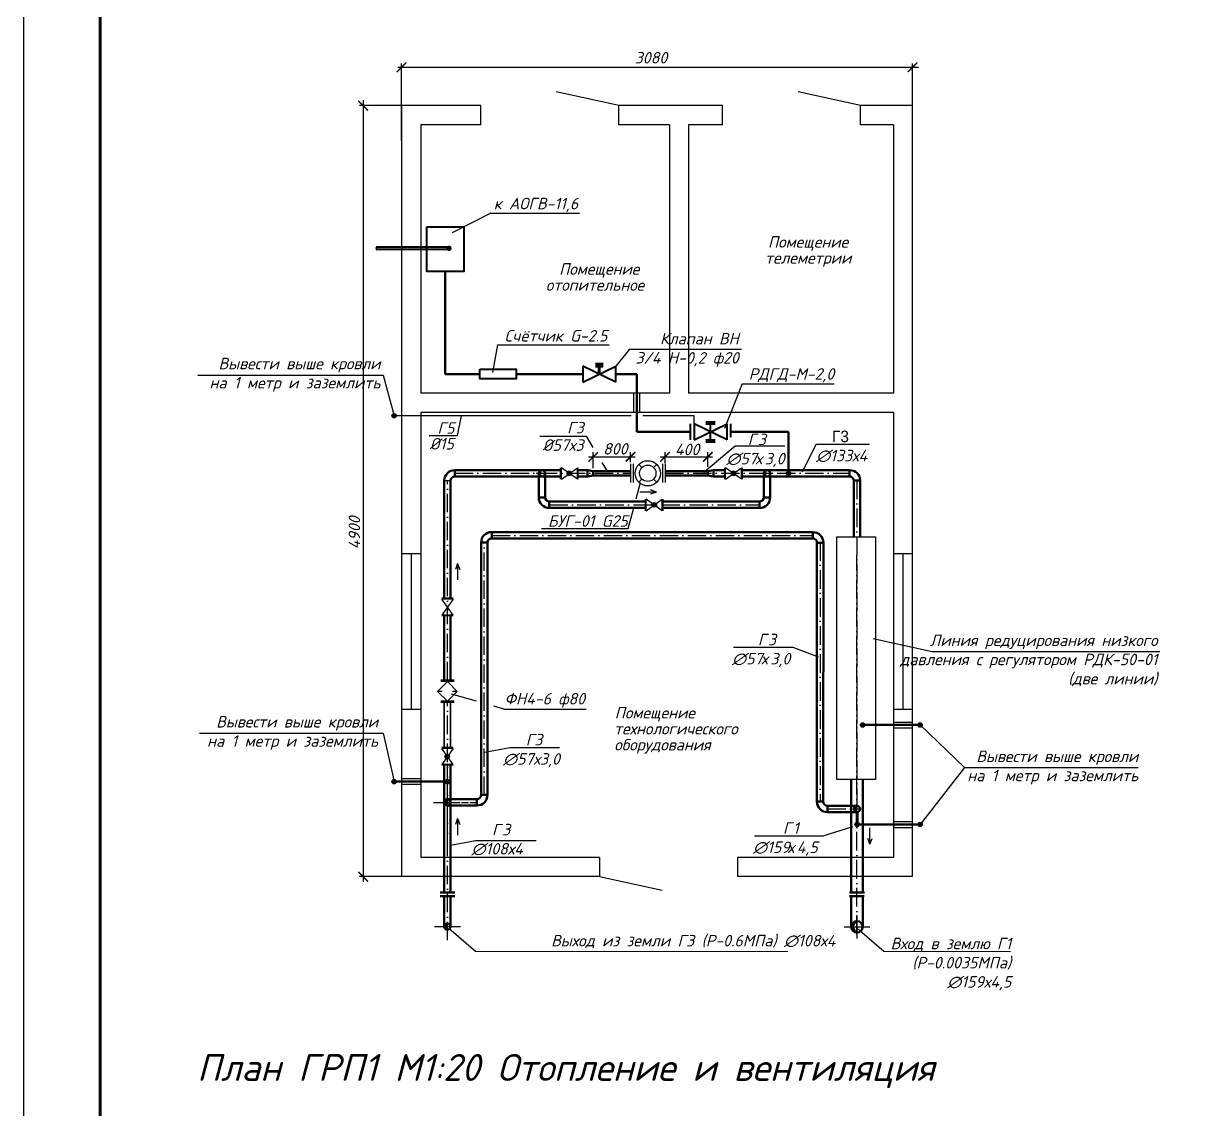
# Model space of a CAD drawing. Header units: millimetres. Extents: x -710977 to 10671, y -929782 to 89628.
# Drawn here: x 838.7 to 1144.7, y 3212.2 to 3495.4 of the extents above; entities that cross this region are included whole.
import ezdxf

# ---------------------------------------------------------------- set-up
doc = ezdxf.new("R2010")
doc.units = ezdxf.units.MM
doc.header["$LTSCALE"] = 0.4
doc.linetypes.add('ACAD_ISO10W100', pattern=[18, 12, -3, 0, -3])
for name, color, linetype, lineweight in [('газ', 7, 'Continuous', 40), ('газ профиль', 7, 'Continuous', 60), ('здания', 7, 'Continuous', 25), ('основной', 7, 'Continuous', 60), ('Размеры', 7, 'Continuous', 20), ('Тимофей', 7, 'Continuous', 15)]:
    doc.layers.add(name, color=color, linetype=linetype, lineweight=lineweight)
doc.styles.add('текстовый', font='isocpeui.ttf', dxfattribs={"height": 5})

# ---------------------------------------------------------------- blocks, each defined once
blk = doc.blocks.new('_ArchTick')
at = {"color": 0, "linetype": 'ByBlock', "const_width": 0.15}
blk.add_lwpolyline([(-0.5, -0.5), (0.5, 0.5)], dxfattribs=at)

msp = doc.modelspace()

# ---------------------------------------------------------------- hatches: boundary and pattern name
at = {"ltscale": 0.01}
h = msp.add_hatch(color=256, dxfattribs=at)
h.dxf.hatch_style = 1
h.paths.add_polyline_path([(935.659, 3393.549, -0.2212252), (935.866, 3393.104, -0.1989124), (935.696, 3392.692), (935.237, 3393.151)])
h.paths.add_polyline_path([(935.187, 3393.678, -0.2199268), (935.659, 3393.549), (935.237, 3393.151), (935.187, 3393.2)])
h.paths.add_polyline_path([(935.187, 3393.678), (935.187, 3393.2), (934.872, 3393.516, -0.1560992)])
h.paths.add_polyline_path([(934.872, 3393.516), (935.187, 3393.2), (935.187, 3393.104), (934.818, 3392.754, -0.1622513), (934.701, 3393.104, -0.1989124)])
h.paths.add_polyline_path([(935.187, 3393.104), (935.187, 3392.529, -0.1926823), (934.818, 3392.754)])
h.paths.add_polyline_path([(935.187, 3393.104), (935.237, 3393.151), (935.696, 3392.692, -0.2424387), (935.187, 3392.529)])
h = msp.add_hatch(color=256, dxfattribs=at)
h.dxf.hatch_style = 1
h.paths.add_polyline_path([(973, 3378.098), (973.368, 3378.098, 0.2820487), (973.811, 3377.375), (973.811, 3377.287, -0.4142136)])
h.paths.add_polyline_path([(973, 3378.098, -0.4142136), (973.811, 3378.909), (973.811, 3378.82, 0.2820487), (973.368, 3378.098)])
h.paths.add_polyline_path([(973.811, 3378.82), (973.811, 3378.909, -0.0573021), (973.995, 3378.888, 0.0606262)])
h.paths.add_polyline_path([(973.811, 3377.287), (973.811, 3377.375, 0.0606262), (973.995, 3377.308, -0.0573021)])
h = msp.add_hatch(color=256, dxfattribs=at)
h.dxf.hatch_style = 1
h.paths.add_polyline_path([(980.597, 3377.652, -0.2212252), (980.39, 3378.098, -0.1989124), (980.561, 3378.509), (981.019, 3378.051)])
h.paths.add_polyline_path([(981.069, 3377.523, -0.2199268), (980.597, 3377.652), (981.019, 3378.051), (981.069, 3378.001)])
h.paths.add_polyline_path([(981.069, 3377.523), (981.069, 3378.001), (981.384, 3377.686, -0.1560992)])
h.paths.add_polyline_path([(981.384, 3377.686), (981.069, 3378.001), (981.069, 3378.098), (981.439, 3378.447, -0.1622513), (981.555, 3378.098, -0.1989124)])
h.paths.add_polyline_path([(981.069, 3378.098), (981.069, 3378.672, -0.1926823), (981.439, 3378.447)])
h.paths.add_polyline_path([(981.069, 3378.098), (981.019, 3378.051), (980.561, 3378.509, -0.2424387), (981.069, 3378.672)])
h = msp.add_hatch(color=256, dxfattribs=at)
h.dxf.hatch_style = 1
h.paths.add_polyline_path([(1023.38, 3377.652, -0.2212252), (1023.173, 3378.098, -0.1989124), (1023.343, 3378.509), (1023.802, 3378.051)])
h.paths.add_polyline_path([(1023.851, 3377.523, -0.2199268), (1023.38, 3377.652), (1023.802, 3378.051), (1023.851, 3378.001)])
h.paths.add_polyline_path([(1023.851, 3377.523), (1023.851, 3378.001), (1024.167, 3377.686, -0.1560992)])
h.paths.add_polyline_path([(1024.167, 3377.686), (1023.851, 3378.001), (1023.851, 3378.098), (1024.221, 3378.447, -0.1622513), (1024.338, 3378.098, -0.1989124)])
h.paths.add_polyline_path([(1023.851, 3378.098), (1023.851, 3378.672, -0.1926823), (1024.221, 3378.447)])
h.paths.add_polyline_path([(1023.851, 3378.098), (1023.802, 3378.051), (1023.343, 3378.509, -0.2424387), (1023.851, 3378.672)])
h = msp.add_hatch(color=256, dxfattribs=at)
h.dxf.hatch_style = 1
h.paths.add_polyline_path([(1031.667, 3378.098), (1032.035, 3378.098, 0.2820487), (1032.478, 3377.375), (1032.478, 3377.287, -0.4142136)])
h.paths.add_polyline_path([(1031.667, 3378.098, -0.4142136), (1032.478, 3378.909), (1032.478, 3378.82, 0.2820487), (1032.035, 3378.098)])
h.paths.add_polyline_path([(1032.478, 3378.82), (1032.478, 3378.909, -0.0573021), (1032.662, 3378.888, 0.0606262)])
h.paths.add_polyline_path([(1032.478, 3377.287), (1032.478, 3377.375, 0.0606262), (1032.662, 3377.308, -0.0573021)])
h = msp.add_hatch(color=256, dxfattribs=at)
h.dxf.hatch_style = 1
h.paths.add_polyline_path([(1038.506, 3377.698, -0.2212252), (1038.061, 3377.491, -0.1989124), (1037.649, 3377.662), (1038.107, 3378.12)])
h.paths.add_polyline_path([(1038.635, 3378.17, -0.2199268), (1038.506, 3377.698), (1038.107, 3378.12), (1038.157, 3378.17)])
h.paths.add_polyline_path([(1038.635, 3378.17), (1038.157, 3378.17), (1038.472, 3378.485, -0.1560992)])
h.paths.add_polyline_path([(1038.472, 3378.485), (1038.157, 3378.17), (1038.061, 3378.17), (1037.711, 3378.54, -0.1622513), (1038.061, 3378.656, -0.1989124)])
h.paths.add_polyline_path([(1038.061, 3378.17), (1037.486, 3378.17, -0.1926823), (1037.711, 3378.54)])
h.paths.add_polyline_path([(1038.061, 3378.17), (1038.107, 3378.12), (1037.649, 3377.662, -0.2424387), (1037.486, 3378.17)])
h = msp.add_hatch(color=256, dxfattribs=at)
h.dxf.hatch_style = 1
h.paths.add_polyline_path([(1002.692, 3369.441, -0.2212252), (1002.484, 3369.887, -0.1989124), (1002.655, 3370.298), (1003.114, 3369.84)])
h.paths.add_polyline_path([(1003.163, 3369.312, -0.2199268), (1002.692, 3369.441), (1003.114, 3369.84), (1003.163, 3369.79)])
h.paths.add_polyline_path([(1003.163, 3369.312), (1003.163, 3369.79), (1003.479, 3369.475, -0.1560992)])
h.paths.add_polyline_path([(1003.479, 3369.475), (1003.163, 3369.79), (1003.163, 3369.887), (1003.533, 3370.236, -0.1622513), (1003.649, 3369.887, -0.1989124)])
h.paths.add_polyline_path([(1003.163, 3369.887), (1003.163, 3370.461, -0.1926823), (1003.533, 3370.236)])
h.paths.add_polyline_path([(1003.163, 3369.887), (1003.114, 3369.84), (1002.655, 3370.298, -0.2424387), (1003.163, 3370.461)])
h = msp.add_hatch(color=256, dxfattribs=at)
h.dxf.hatch_style = 1
h.paths.add_polyline_path([(1056.988, 3312.109, 0.2212252), (1057.433, 3311.901, 0.1989124), (1057.845, 3312.072), (1057.387, 3312.53)])
h.paths.add_polyline_path([(1056.859, 3312.58, 0.2199268), (1056.988, 3312.109), (1057.387, 3312.53), (1057.337, 3312.58)])
h.paths.add_polyline_path([(1056.859, 3312.58), (1057.337, 3312.58), (1057.022, 3312.896, 0.1560992)])
h.paths.add_polyline_path([(1057.022, 3312.896), (1057.337, 3312.58), (1057.433, 3312.58), (1057.783, 3312.95, 0.1622513), (1057.433, 3313.066, 0.1989124)])
h.paths.add_polyline_path([(1057.433, 3312.58), (1058.008, 3312.58, 0.1926823), (1057.783, 3312.95)])
h.paths.add_polyline_path([(1057.433, 3312.58), (1057.387, 3312.53), (1057.845, 3312.072, 0.2424387), (1058.008, 3312.58)])
h = msp.add_hatch(color=256, dxfattribs=at)
h.dxf.hatch_style = 1
h.paths.add_polyline_path([(1072.002, 3312.929, 0.2212252), (1071.795, 3312.484, 0.1989124), (1071.965, 3312.072), (1072.424, 3312.53)])
h.paths.add_polyline_path([(1072.473, 3313.058, 0.2199268), (1072.002, 3312.929), (1072.424, 3312.53), (1072.473, 3312.58)])
h.paths.add_polyline_path([(1072.473, 3313.058), (1072.473, 3312.58), (1072.789, 3312.896, 0.1560992)])
h.paths.add_polyline_path([(1072.789, 3312.896), (1072.473, 3312.58), (1072.473, 3312.484), (1072.843, 3312.134, 0.1622513), (1072.96, 3312.484, 0.1989124)])
h.paths.add_polyline_path([(1072.473, 3312.484), (1072.473, 3311.909, 0.1926823), (1072.843, 3312.134)])
h.paths.add_polyline_path([(1072.473, 3312.484), (1072.424, 3312.53), (1071.965, 3312.072, 0.2424387), (1072.473, 3311.909)])
h = msp.add_hatch(color=256, dxfattribs=at)
h.dxf.hatch_style = 1
h.paths.add_polyline_path([(949.591, 3303.907, -0.2212252), (949.146, 3303.7, -0.1989124), (948.734, 3303.87), (949.192, 3304.329)])
h.paths.add_polyline_path([(949.72, 3304.379, -0.2199268), (949.591, 3303.907), (949.192, 3304.329), (949.242, 3304.379)])
h.paths.add_polyline_path([(949.72, 3304.379), (949.242, 3304.379), (949.558, 3304.694, -0.1560992)])
h.paths.add_polyline_path([(949.558, 3304.694), (949.242, 3304.379), (949.146, 3304.379), (948.796, 3304.748, -0.1622513), (949.146, 3304.865, -0.1989124)])
h.paths.add_polyline_path([(949.146, 3304.379), (948.571, 3304.379, -0.1926823), (948.796, 3304.748)])
h.paths.add_polyline_path([(949.146, 3304.379), (949.192, 3304.329), (948.734, 3303.87, -0.2424387), (948.571, 3304.379)])
h = msp.add_hatch(color=256, dxfattribs=at)
h.dxf.hatch_style = 1
h.paths.add_polyline_path([(935.659, 3298.151, -0.2212252), (935.866, 3297.706, -0.1989124), (935.696, 3297.294), (935.237, 3297.752)])
h.paths.add_polyline_path([(935.187, 3298.28, -0.2199268), (935.659, 3298.151), (935.237, 3297.752), (935.187, 3297.802)])
h.paths.add_polyline_path([(935.187, 3298.28), (935.187, 3297.802), (934.872, 3298.117, -0.1560992)])
h.paths.add_polyline_path([(934.872, 3298.117), (935.187, 3297.802), (935.187, 3297.706), (934.818, 3297.356, -0.1622513), (934.701, 3297.706, -0.1989124)])
h.paths.add_polyline_path([(935.187, 3297.706), (935.187, 3297.131, -0.1926823), (934.818, 3297.356)])
h.paths.add_polyline_path([(935.187, 3297.706), (935.237, 3297.752), (935.696, 3297.294, -0.2424387), (935.187, 3297.131)])
h = msp.add_hatch(color=256, dxfattribs=at)
h.dxf.hatch_style = 1
h.paths.add_polyline_path([(949.623, 3297.33, -0.2212252), (949.177, 3297.123, -0.1989124), (948.765, 3297.294), (949.224, 3297.752)])
h.paths.add_polyline_path([(949.752, 3297.802, -0.2199268), (949.623, 3297.33), (949.224, 3297.752), (949.273, 3297.802)])
h.paths.add_polyline_path([(949.752, 3297.802), (949.273, 3297.802), (949.589, 3298.117, -0.1560992)])
h.paths.add_polyline_path([(949.589, 3298.117), (949.273, 3297.802), (949.177, 3297.802), (948.828, 3298.171, -0.1622513), (949.177, 3298.288, -0.1989124)])
h.paths.add_polyline_path([(949.177, 3297.802), (948.603, 3297.802, -0.1926823), (948.828, 3298.171)])
h.paths.add_polyline_path([(949.177, 3297.802), (949.224, 3297.752), (948.765, 3297.294, -0.2424387), (948.603, 3297.802)])
h = msp.add_hatch(color=256, dxfattribs=at)
h.dxf.hatch_style = 1
h.paths.add_polyline_path([(948.382, 3292.298), (948.751, 3292.298, 0.2820487), (949.194, 3291.575), (949.194, 3291.487, -0.4142136)])
h.paths.add_polyline_path([(948.382, 3292.298, -0.4142136), (949.194, 3293.109), (949.194, 3293.02, 0.2820487), (948.751, 3292.298)])
h.paths.add_polyline_path([(949.194, 3293.02), (949.194, 3293.109, -0.0573021), (949.378, 3293.087, 0.0606262)])
h.paths.add_polyline_path([(949.194, 3291.487), (949.194, 3291.575, 0.0606262), (949.378, 3291.508, -0.0573021)])
h = msp.add_hatch(color=256, dxfattribs=at)
h.dxf.hatch_style = 1
h.paths.add_polyline_path([(1055.13, 3290.591), (1055.498, 3290.591, 0.2820487), (1055.941, 3289.868), (1055.941, 3289.78, -0.4142136)])
h.paths.add_polyline_path([(1055.13, 3290.591, -0.4142136), (1055.941, 3291.402), (1055.941, 3291.313, 0.2820487), (1055.498, 3290.591)])
h.paths.add_polyline_path([(1055.941, 3291.313), (1055.941, 3291.402, -0.0573021), (1056.125, 3291.381, 0.0606262)])
h.paths.add_polyline_path([(1055.941, 3289.78), (1055.941, 3289.868, 0.0606262), (1056.125, 3289.801, -0.0573021)])
h = msp.add_hatch(color=256, dxfattribs=at)
h.dxf.hatch_style = 1
h.paths.add_polyline_path([(1055.545, 3286.183, 0.2212252), (1055.99, 3285.976, 0.1989124), (1056.402, 3286.147), (1055.944, 3286.605)])
h.paths.add_polyline_path([(1055.416, 3286.655, 0.2199268), (1055.545, 3286.183), (1055.944, 3286.605), (1055.894, 3286.655)])
h.paths.add_polyline_path([(1055.416, 3286.655), (1055.894, 3286.655), (1055.579, 3286.97, 0.1560992)])
h.paths.add_polyline_path([(1055.579, 3286.97), (1055.894, 3286.655), (1055.99, 3286.655), (1056.34, 3287.025, 0.1622513), (1055.99, 3287.141, 0.1989124)])
h.paths.add_polyline_path([(1055.99, 3286.655), (1056.565, 3286.655, 0.1926823), (1056.34, 3287.025)])
h.paths.add_polyline_path([(1055.99, 3286.655), (1055.944, 3286.605), (1056.402, 3286.147, 0.2424387), (1056.565, 3286.655)])
h = msp.add_hatch(color=256, dxfattribs=at)
h.dxf.hatch_style = 1
h.paths.add_polyline_path([(1072.002, 3287.004, 0.2212252), (1071.795, 3286.559, 0.1989124), (1071.965, 3286.147), (1072.424, 3286.605)])
h.paths.add_polyline_path([(1072.473, 3287.133, 0.2199268), (1072.002, 3287.004), (1072.424, 3286.605), (1072.473, 3286.655)])
h.paths.add_polyline_path([(1072.473, 3287.133), (1072.473, 3286.655), (1072.789, 3286.97, 0.1560992)])
h.paths.add_polyline_path([(1072.789, 3286.97), (1072.473, 3286.655), (1072.473, 3286.559), (1072.843, 3286.209, 0.1622513), (1072.96, 3286.559, 0.1989124)])
h.paths.add_polyline_path([(1072.473, 3286.559), (1072.473, 3285.984, 0.1926823), (1072.843, 3286.209)])
h.paths.add_polyline_path([(1072.473, 3286.559), (1072.424, 3286.605), (1071.965, 3286.147, 0.2424387), (1072.473, 3285.984)])
h = msp.add_hatch(color=256, dxfattribs=at)
h.dxf.hatch_style = 1
h.paths.add_polyline_path([(948.383, 3259.876), (948.751, 3259.876, 0.2820487), (949.194, 3259.154), (949.194, 3259.065, -0.4142136)])
h.paths.add_polyline_path([(948.383, 3259.876, -0.4142136), (949.194, 3260.687), (949.194, 3260.599, 0.2820487), (948.751, 3259.876)])
h.paths.add_polyline_path([(949.194, 3260.599), (949.194, 3260.687, -0.0573021), (949.378, 3260.666, 0.0606262)])
h.paths.add_polyline_path([(949.194, 3259.065), (949.194, 3259.154, 0.0606262), (949.378, 3259.087, -0.0573021)])
h = msp.add_hatch(color=256, dxfattribs=at)
h.dxf.hatch_style = 1
h.paths.add_polyline_path([(1055.933, 3261.248), (1055.933, 3261.376, 0.4142136), (1054.433, 3259.876), (1055.041, 3259.876, -0.2967496)])
h.paths.add_polyline_path([(1055.041, 3259.876), (1054.433, 3259.876, 0.4142136), (1055.933, 3258.376), (1055.933, 3258.505, -0.2967496)])
h.paths.add_polyline_path([(1055.933, 3258.505), (1055.933, 3258.376, 0.0510134), (1056.237, 3258.407, -0.0533081)])
h.paths.add_polyline_path([(1056.237, 3261.345, 0.0510134), (1055.933, 3261.376), (1055.933, 3261.248, -0.0533081)])

# ---------------------------------------------------------------- linework, layer by layer
at = {"lineweight": 25}
for p, q in [((936.23, 3483.949), (1071.972, 3483.949)), ((937.23, 3464.872), (937.23, 3484.949)), ((1070.43, 3464.872), (1070.43, 3484.949)), ((942.221, 3473.949), (926.23, 3473.949)), ((927.23, 3475.404), (927.23, 3271.591)), ((942.385, 3272.949), (926.23, 3272.949))]:
    msp.add_line(p, q, dxfattribs=at)
at = {"ltscale": 5}
for p, q in [((993.895, 3473.949), (977.572, 3477.512)), ((1056.894, 3473.949), (1040.571, 3477.512)), ((937.23, 3473.949), (937.23, 3272.949)), ((957.895, 3473.949), (937.23, 3473.949)), ((957.895, 3468.949), (957.895, 3473.949)), ((1020.894, 3473.949), (993.895, 3473.949)), ((993.895, 3468.949), (993.895, 3473.949)), ((1020.894, 3468.949), (1020.894, 3473.949)), ((1070.43, 3473.949), (1056.894, 3473.949)), ((1056.894, 3468.949), (1056.894, 3473.949)), ((1070.43, 3272.949), (1070.43, 3473.949)), ((957.895, 3468.949), (942.23, 3468.949)), ((942.23, 3468.949), (942.23, 3398.949)), ((1007.03, 3468.949), (993.895, 3468.949)), ((1007.03, 3468.949), (1007.03, 3398.949)), ((1020.894, 3468.949), (1012.03, 3468.949)), ((1012.03, 3468.949), (1012.03, 3398.949)), ((1065.43, 3468.949), (1056.894, 3468.949)), ((1065.43, 3468.949), (1065.43, 3398.949)), ((1007.03, 3398.949), (942.23, 3398.949)), ((1065.43, 3398.949), (1012.03, 3398.949)), ((942.23, 3393.949), (942.23, 3277.949)), ((1065.43, 3393.949), (942.23, 3393.949)), ((1065.43, 3393.949), (1065.43, 3277.949)), ((937.23, 3357.195), (942.23, 3357.195)), ((939.73, 3357.195), (939.73, 3316.637)), ((1065.43, 3357.195), (1070.43, 3357.195)), ((1067.93, 3357.195), (1067.93, 3316.637)), ((937.23, 3316.637), (942.23, 3316.637)), ((1065.43, 3316.637), (1070.43, 3316.637)), ((988.819, 3277.949), (942.23, 3277.949)), ((988.819, 3277.949), (988.819, 3272.949)), ((1065.43, 3277.949), (1024.819, 3277.949)), ((1024.819, 3277.949), (1024.819, 3272.949)), ((988.819, 3272.949), (937.23, 3272.949)), ((988.819, 3272.949), (1005.142, 3269.386)), ((1070.43, 3272.949), (1024.819, 3272.949))]:
    msp.add_line(p, q, dxfattribs=at)
at = {"lineweight": 40}
for p, q in [((930.616, 3436.756), (930.616, 3436.756)), ((949.616, 3437.056), (930.916, 3437.056)), ((949.616, 3436.456), (930.916, 3436.456))]:
    msp.add_line(p, q, dxfattribs=at)
at = {"lineweight": 50, "ltscale": 5}
for p, q in [((948.616, 3403.955), (948.616, 3430.748)), ((957.637, 3403.955), (948.616, 3403.955)), ((984.459, 3403.955), (967.083, 3403.955)), ((998.545, 3403.955), (993.067, 3403.955)), ((998.545, 3388.877), (998.545, 3403.955)), ((998.545, 3388.877), (1012.467, 3388.877)), ((1023.075, 3388.877), (1038.069, 3388.877)), ((1038.069, 3378.318), (1038.069, 3388.877)), ((951.119, 3378.925), (978.691, 3378.925)), ((951.119, 3377.277), (951.119, 3378.925)), ((983.295, 3378.925), (985.722, 3378.925)), ((985.722, 3378.925), (985.722, 3377.27)), ((985.722, 3378.925), (987.186, 3378.63)), ((987.186, 3378.63), (987.186, 3377.565)), ((996.913, 3378.63), (987.186, 3378.63)), ((1017.063, 3378.63), (1005.909, 3378.63)), ((1018.527, 3378.925), (1017.063, 3378.63)), ((1017.063, 3378.63), (1017.063, 3377.565)), ((1021.474, 3378.925), (1018.527, 3378.925)), ((1018.527, 3378.925), (1018.527, 3377.27)), ((1054.022, 3378.925), (1026.077, 3378.925)), ((1054.022, 3378.925), (1054.022, 3377.277)), ((948.373, 3376.179), (948.37, 3345.54)), ((950.021, 3376.179), (950.021, 3345.54)), ((950.996, 3377.27), (978.691, 3377.27)), ((973, 3378.098), (973, 3371.825)), ((974.648, 3371.825), (974.622, 3378.098)), ((983.295, 3377.27), (985.722, 3377.27)), ((985.722, 3377.27), (987.186, 3377.565)), ((996.913, 3377.565), (987.186, 3377.565)), ((1017.063, 3377.565), (1005.909, 3377.565)), ((1018.527, 3377.27), (1017.063, 3377.565)), ((1021.474, 3377.27), (1018.527, 3377.27)), ((1054.212, 3377.27), (1026.077, 3377.27)), ((1031.667, 3378.098), (1031.667, 3371.825)), ((1033.315, 3371.825), (1033.289, 3378.098)), ((1055.121, 3376.179), (1055.116, 3361.506)), ((1055.121, 3376.179), (1056.769, 3376.179)), ((1056.769, 3376.179), (1056.769, 3361.506)), ((973, 3371.825), (974.648, 3371.825)), ((1000.785, 3370.736), (975.551, 3370.744)), ((975.747, 3370.727), (975.747, 3369.079)), ((1000.785, 3369.079), (975.747, 3369.079)), ((1030.569, 3370.727), (1005.389, 3370.735)), ((1030.569, 3369.079), (1005.389, 3369.079)), ((1030.569, 3370.727), (1030.569, 3369.079)), ((1033.315, 3371.825), (1031.667, 3371.825)), ((957.983, 3360.044), (959.631, 3360.044)), ((957.983, 3294.233), (957.983, 3360.044)), ((959.631, 3360.044), (957.983, 3360.044)), ((959.631, 3294.233), (959.631, 3360.044)), ((960.729, 3362.79), (1044.435, 3362.754)), ((960.73, 3361.106), (960.729, 3362.79)), ((1044.435, 3361.106), (960.73, 3361.106)), ((1044.435, 3362.754), (1044.435, 3361.106)), ((1045.504, 3292.496), (1045.504, 3360.008)), ((1045.533, 3360.008), (1047.181, 3360.008)), ((1047.181, 3360.008), (1047.152, 3292.496)), ((948.37, 3340.936), (948.368, 3324.179)), ((950.021, 3340.936), (950.021, 3324.179)), ((1057.433, 3312.484), (1072.377, 3312.484)), ((948.366, 3268.815), (948.366, 3302.001)), ((950.005, 3268.815), (950.005, 3302.001)), ((949.177, 3297.706), (935.284, 3297.706)), ((1054.436, 3298.288), (1054.438, 3268.815)), ((1057.433, 3298.288), (1057.433, 3268.815)), ((956.884, 3293.134), (949.134, 3293.137)), ((956.884, 3293.134), (956.884, 3291.487)), ((959.631, 3294.233), (957.983, 3294.233)), ((956.884, 3291.487), (949.194, 3291.487)), ((1045.504, 3292.496), (1047.152, 3292.496)), ((1048.25, 3291.397), (1056.001, 3291.4)), ((1048.25, 3291.397), (1048.25, 3289.749)), ((1048.25, 3289.749), (1055.941, 3289.749)), ((1055.99, 3286.559), (1072.377, 3286.559)), ((951.124, 3268.815), (947.286, 3268.815)), ((1057.864, 3268.815), (1054.026, 3268.815)), ((951.106, 3267.863), (947.268, 3267.863)), ((948.366, 3259.876), (948.366, 3267.863)), ((950.005, 3259.876), (950.005, 3267.863)), ((1057.846, 3267.863), (1054.008, 3267.863)), ((1054.438, 3267.863), (1054.439, 3260.003)), ((1057.433, 3267.863), (1057.433, 3259.876))]:
    msp.add_line(p, q, dxfattribs=at)
at = {"ltscale": 0.01}
for p, q in [((884.122, 3403.683), (932.405, 3403.683)), ((932.405, 3403.683), (935.284, 3393.104)), ((997.767, 3393.949), (997.767, 3398.949)), ((999.309, 3393.949), (999.309, 3398.949)), ((1024.215, 3385.162), (1016.019, 3378.311)), ((1037.159, 3385.162), (1024.215, 3385.162)), ((1045.214, 3385.615), (1041.69, 3378.406)), ((1059.18, 3385.615), (1045.214, 3385.615)), ((978.691, 3376.55), (978.691, 3379.55)), ((978.889, 3376.55), (978.889, 3379.55)), ((978.889, 3376.55), (983.057, 3379.55)), ((983.057, 3376.55), (978.889, 3379.55)), ((983.057, 3376.55), (983.057, 3379.55)), ((983.295, 3376.55), (983.295, 3379.55)), ((996.913, 3380.522), (996.913, 3375.673)), ((997.61, 3380.522), (997.61, 3375.673)), ((999.9, 3379.609), (999.083, 3380.426)), ((1002.922, 3379.609), (1003.739, 3380.426)), ((1005.212, 3380.522), (1005.212, 3375.673)), ((1005.909, 3380.522), (1005.909, 3375.673)), ((1021.474, 3376.55), (1021.474, 3379.55)), ((1021.671, 3376.55), (1021.671, 3379.55)), ((1021.671, 3376.55), (1025.839, 3379.55)), ((1025.839, 3376.55), (1021.671, 3379.55)), ((1025.839, 3376.55), (1025.839, 3379.55)), ((1026.077, 3376.55), (1026.077, 3379.55)), ((999.083, 3375.77), (999.9, 3376.587)), ((1003.739, 3375.77), (1002.922, 3376.587)), ((1003.66, 3373.216), (999.351, 3373.216)), ((1003.66, 3373.216), (1002.119, 3373.775)), ((1003.66, 3373.216), (1002.119, 3372.658)), ((1000.785, 3368.339), (1000.785, 3371.339)), ((1000.983, 3368.339), (1000.983, 3371.339)), ((1000.983, 3368.339), (1005.151, 3371.339)), ((1005.151, 3368.339), (1000.983, 3371.339)), ((1005.151, 3368.339), (1005.151, 3371.339)), ((1005.389, 3368.339), (1005.389, 3371.339)), ((951.822, 3354.601), (951.264, 3353.06)), ((951.822, 3354.601), (951.822, 3350.292)), ((951.822, 3354.601), (952.381, 3353.06)), ((950.694, 3345.54), (947.694, 3345.54)), ((950.694, 3345.302), (947.694, 3345.302)), ((950.694, 3341.134), (947.694, 3345.302)), ((950.694, 3345.302), (947.694, 3341.134)), ((950.694, 3341.134), (947.694, 3341.134)), ((950.694, 3340.936), (947.694, 3340.936)), ((1039.303, 3332.658), (1023.764, 3332.658)), ((1045.925, 3330.188), (1039.303, 3332.658)), ((1060.174, 3335.066), (1075.527, 3331.6)), ((1075.527, 3331.6), (1134.838, 3331.6)), ((949.177, 3323.801), (946.622, 3321.246)), ((950.907, 3324.179), (947.448, 3324.179)), ((950.907, 3323.801), (947.448, 3323.801)), ((951.733, 3321.246), (949.177, 3323.801)), ((946.622, 3321.246), (949.177, 3318.69)), ((947.837, 3321.246), (946.622, 3321.246)), ((949.177, 3318.69), (951.733, 3321.246)), ((951.733, 3321.246), (950.518, 3321.246)), ((950.917, 3318.7), (947.457, 3318.7)), ((950.917, 3318.323), (947.457, 3318.323)), ((1065.43, 3313.255), (1070.352, 3313.255)), ((1065.43, 3311.712), (1070.352, 3311.712)), ((1072.377, 3312.484), (1083.955, 3301.432)), ((884.534, 3310.318), (932.405, 3310.318)), ((932.405, 3310.318), (935.284, 3297.706)), ((950.694, 3306.604), (947.694, 3306.604)), ((950.694, 3306.366), (947.694, 3306.366)), ((950.694, 3302.198), (947.694, 3306.366)), ((950.694, 3306.366), (947.694, 3302.198)), ((965.455, 3306.534), (958.952, 3305.345)), ((978.4, 3306.534), (965.455, 3306.534)), ((950.694, 3302.198), (947.694, 3302.198)), ((950.694, 3302.001), (947.694, 3302.001)), ((1083.955, 3301.432), (1072.377, 3286.559)), ((1083.955, 3301.432), (1129.218, 3301.432)), ((942.23, 3298.477), (937.309, 3298.477)), ((942.23, 3296.934), (937.309, 3296.934)), ((951.822, 3288.068), (951.264, 3286.527)), ((951.822, 3288.068), (951.822, 3283.759)), ((951.822, 3288.068), (952.381, 3286.527)), ((1065.43, 3287.33), (1070.352, 3287.33)), ((1047.024, 3283.505), (1029.248, 3283.505)), ((1054.731, 3285.887), (1047.024, 3283.505)), ((1059.329, 3281.375), (1059.329, 3285.684)), ((1065.43, 3285.787), (1070.352, 3285.787)), ((956.508, 3282.237), (950.005, 3281.048)), ((972.343, 3282.237), (956.508, 3282.237)), ((1059.329, 3281.375), (1058.77, 3282.916)), ((1059.329, 3281.375), (1059.888, 3282.916)), ((1055.933, 3262.871), (1055.933, 3256.785)), ((952.57, 3259.876), (945.817, 3259.876)), ((956.508, 3253.413), (949.595, 3259.406)), ((1052.557, 3259.876), (1059.31, 3259.876)), ((1062.902, 3253.413), (1055.989, 3259.406))]:
    msp.add_line(p, q, dxfattribs=at)
at = {"lineweight": 30, "ltscale": 5}
msp.add_line((948.373, 3376.179), (950.021, 3376.179), dxfattribs=at)
at = {"linetype": 'ACAD_ISO10W100'}
for p, q in [((949.194, 3324.179), (949.194, 3376.179)), ((951.119, 3378.098), (996.913, 3378.098)), ((972.323, 3378.098), (975.3, 3378.098)), ((1005.909, 3378.098), (1054.022, 3378.098)), ((1030.99, 3378.098), (1033.966, 3378.098)), ((1055.941, 3376.179), (1055.941, 3291.077)), ((975.747, 3369.887), (1030.569, 3369.887)), ((958.802, 3294.233), (958.802, 3360.044)), ((960.73, 3361.924), (1044.435, 3361.924)), ((1046.372, 3360.117), (1046.372, 3292.496)), ((1055.941, 3257.888), (1055.941, 3356.715)), ((949.194, 3280.914), (949.194, 3318.563)), ((949.194, 3256.373), (949.194, 3302.067)), ((949.194, 3293.434), (949.194, 3291.162)), ((945.523, 3292.298), (954.702, 3292.298)), ((947.705, 3292.298), (956.884, 3292.298)), ((1048.25, 3290.591), (1057.054, 3290.591))]:
    msp.add_line(p, q, dxfattribs=at)
at = {"lineweight": 35, "ltscale": 5}
for p, q in [((948.366, 3306.604), (948.366, 3318.497)), ((950.005, 3306.604), (950.005, 3318.497))]:
    msp.add_line(p, q, dxfattribs=at)
at = {"lineweight": 40}
for points in [[(943.802, 3442.388), (953.43, 3442.388), (953.43, 3430.748), (943.802, 3430.748)], [(957.637, 3405.226), (967.083, 3405.226), (967.083, 3402.684), (957.637, 3402.684)]]:
    msp.add_lwpolyline(points, close=True, dxfattribs=at)
at = {"ltscale": 5}
msp.add_lwpolyline([(1050.667, 3361.506), (1060.743, 3361.506), (1060.743, 3298.288), (1050.667, 3298.288)], close=True, dxfattribs=at)
at = {"lineweight": 40}
msp.add_circle((949.616, 3436.756), 0.2, dxfattribs=at)
msp.add_circle((949.616, 3436.756), 0.2, dxfattribs=at)
at = {"ltscale": 0.01}
for centre, radius in [((935.284, 3393.104), 0.582), ((1001.411, 3378.098), 3.292), ((980.973, 3378.098), 0.582), ((1001.411, 3378.098), 2.137), ((1023.755, 3378.098), 0.582), ((1038.061, 3378.074), 0.582), ((1003.067, 3369.887), 0.582), ((1057.433, 3312.484), 0.582), ((1072.377, 3312.484), 0.582), ((949.146, 3304.282), 0.582), ((935.284, 3297.706), 0.582), ((949.177, 3297.706), 0.582), ((1055.99, 3286.559), 0.582), ((1072.377, 3286.559), 0.582)]:
    msp.add_circle(centre, radius, dxfattribs=at)
at = {"lineweight": 50, "ltscale": 5}
for centre in [(973.811, 3378.098), (1032.478, 3378.098), (949.194, 3292.298), (1055.941, 3290.591), (949.194, 3259.876)]:
    msp.add_circle(centre, 0.811, dxfattribs=at)
at = {"lineweight": 50, "ltscale": 0.01}
msp.add_circle((1055.933, 3259.876), 1.5, dxfattribs=at)
at = {"lineweight": 40}
for start, end in [(90, 180), (180, 270)]:
    msp.add_arc((930.916, 3436.756), 0.3, start, end, dxfattribs=at)
at = {"lineweight": 50, "ltscale": 5}
for centre, radius, start, end in [((951.119, 3376.179), 2.746, 90, 180), ((1054.022, 3376.179), 2.746, 0, 90), ((951.119, 3376.179), 1.098, 90, 180), ((1054.022, 3376.179), 1.098, 0, 90), ((975.747, 3371.825), 2.746, 180, 270), ((975.747, 3371.825), 1.098, 180, 270), ((1030.569, 3371.825), 1.098, 270, 0), ((1030.569, 3371.825), 2.746, 270, 0), ((960.729, 3360.044), 2.746, 90, 180), ((960.671, 3360.068), 1.04, 86.72285, 181.33596), ((1044.435, 3360.008), 2.746, 0, 90), ((1044.435, 3360.008), 1.098, 0, 90), ((956.884, 3294.233), 1.098, 270, 0), ((956.884, 3294.233), 2.746, 270, 0), ((1048.25, 3292.496), 2.746, 180, 270), ((1048.25, 3292.496), 1.098, 180, 270)]:
    msp.add_arc(centre, radius, start, end, dxfattribs=at)
at = {"ltscale": 0.01}
for centre, radius, start, end in [((974.18, 3378.098), 0.811, 103.11834, 256.88166), ((1032.846, 3378.098), 0.811, 103.11834, 256.88166), ((949.562, 3292.298), 0.811, 103.11834, 256.88166), ((1056.309, 3290.591), 0.811, 103.11834, 256.88166), ((949.562, 3259.876), 0.811, 103.11834, 256.88166), ((1056.541, 3259.876), 1.5, 101.68129, 258.31871)]:
    msp.add_arc(centre, radius, start, end, dxfattribs=at)
at = {"layer": 'газ', "color": 6, "linetype": 'Continuous', "lineweight": 30}
for p, q in [((997.095, 3393.104), (935.284, 3393.104)), ((1013.467, 3393.104), (1000.086, 3393.104)), ((1013.467, 3390.974), (1013.467, 3393.104))]:
    msp.add_line(p, q, dxfattribs=at)
at = {"layer": 'газ профиль', "lineweight": 25}
for p, q in [((960.499, 3445.888), (950.431, 3440.807)), ((960.499, 3445.888), (983.632, 3445.888)), ((962.253, 3411.596), (960.977, 3404.403)), ((962.253, 3411.596), (991.311, 3411.596)), ((996.681, 3410.486), (993.067, 3406.052)), ((996.681, 3410.486), (1025.853, 3410.486)), ((1025.988, 3401.44), (1021.435, 3389.82)), ((1025.988, 3401.44), (1050.003, 3401.44)), ((951.817, 3387.992), (952.834, 3393.104)), ((944.472, 3387.992), (951.817, 3387.992)), ((973.257, 3387.816), (985.309, 3387.816)), ((985.309, 3387.816), (987.107, 3384.804)), ((989.408, 3380.948), (990.792, 3378.63)), ((998.382, 3371.458), (999.498, 3375.689)), ((996.327, 3363.667), (997.661, 3368.724)), ((973.68, 3363.667), (996.327, 3363.667)), ((956.729, 3318.655), (950.282, 3320.504)), ((963.891, 3316.601), (961.276, 3317.351)), ((963.891, 3316.601), (985.338, 3316.601))]:
    msp.add_line(p, q, dxfattribs=at)
at = {"layer": 'газ профиль', "lineweight": 40}
for p, q in [((993.067, 3401.859), (984.459, 3406.052)), ((984.459, 3406.052), (984.459, 3401.859)), ((984.459, 3401.859), (993.067, 3406.052)), ((993.067, 3401.859), (993.067, 3406.052)), ((1012.467, 3390.974), (1012.467, 3386.781)), ((1022.075, 3386.781), (1013.467, 3390.974)), ((1013.467, 3390.974), (1013.467, 3386.781)), ((1013.467, 3386.781), (1022.075, 3390.974)), ((1016.54, 3391.474), (1019.002, 3391.474)), ((1016.54, 3390.974), (1019.002, 3390.974)), ((1017.771, 3386.781), (1017.771, 3390.974)), ((1022.075, 3386.781), (1022.075, 3390.974)), ((1023.075, 3387.557), (1023.075, 3390.974)), ((1016.54, 3386.781), (1019.002, 3386.781)), ((1016.54, 3386.281), (1019.002, 3386.281))]:
    msp.add_line(p, q, dxfattribs=at)
at = {"layer": 'газ профиль'}
for p, q in [((989.763, 3406.552), (987.763, 3406.552)), ((989.763, 3406.052), (987.763, 3406.052)), ((988.763, 3403.955), (988.763, 3406.052)), ((988.763, 3406.052), (989.763, 3406.052)), ((1055.99, 3286.559), (1055.99, 3289.749))]:
    msp.add_line(p, q, dxfattribs=at)
at = {"layer": 'газ профиль', "color": 7, "lineweight": 25}
for p, q in [((985.936, 3382.393), (998.163, 3382.393)), ((987.186, 3379.461), (987.186, 3383.643)), ((996.913, 3380.978), (996.913, 3383.643)), ((1004.659, 3382.393), (1018.313, 3382.393)), ((1005.909, 3380.744), (1005.909, 3383.643)), ((1017.063, 3379.785), (1017.063, 3383.643))]:
    msp.add_line(p, q, dxfattribs=at)
at = {"layer": 'газ профиль', "lineweight": 140}
for radius in [0.3, 0.275, 0.1]:
    msp.add_circle((949.616, 3436.756), radius, dxfattribs=at)
at = {"layer": 'Тимофей', "color": 7}
for p, q in [((1037.947, 3253.413), (956.508, 3253.413)), ((1095.979, 3253.413), (1062.902, 3253.413))]:
    msp.add_line(p, q, dxfattribs=at)

# ---------------------------------------------------------------- block references
at = {"lineweight": 25, "xscale": 2, "yscale": 2, "zscale": 2}
for p, rotation in [((937.23, 3483.949), 180), ((927.23, 3473.949), 90), ((927.23, 3272.949), 270)]:
    msp.add_blockref('_ArchTick', p, dxfattribs=dict(at, rotation=rotation))
for p in [(1070.43, 3483.949), (987.186, 3382.393), (996.913, 3382.31), (1005.909, 3382.393), (1017.063, 3382.393)]:
    msp.add_blockref('_ArchTick', p, dxfattribs=at)
at = {"layer": 'газ', "color": 0, "lineweight": 20, "ltscale": 0.08, "xscale": 2.5, "yscale": 2.5, "zscale": 2.5, "rotation": 270}
for p in [(927.23, 3473.949), (927.23, 3272.949)]:
    msp.add_blockref('_ArchTick', p, dxfattribs=at)
at = {"layer": 'здания', "color": 7, "lineweight": 20, "xscale": 2.5, "yscale": 2.5, "zscale": 2.5}
for p in [(937.23, 3483.949), (1070.43, 3483.949), (987.186, 3382.393), (996.913, 3382.393), (1005.909, 3382.393), (1017.063, 3382.393)]:
    msp.add_blockref('_ArchTick', p, dxfattribs=at)
at = {"layer": 'здания', "color": 7, "lineweight": 20, "xscale": 2.5, "yscale": 2.5, "zscale": 2.5, "rotation": 180}
for p in [(937.23, 3483.949), (1070.43, 3483.949), (987.186, 3382.393), (996.913, 3382.393), (1005.909, 3382.393), (1017.063, 3382.393)]:
    msp.add_blockref('_ArchTick', p, dxfattribs=at)

# ---------------------------------------------------------------- texts
at = {"layer": 'газ', "color": 2, "lineweight": 50, "ltscale": 0.08, "insert": (883.918, 3226.693), "char_height": 7, "attachment_point": 1, "style": 'текстовый'}
msp.add_mtext_dynamic_manual_height_columns('{\\C256;План ГРП1 М1:20 Отопление и вентиляция}', width=284.13972, gutter_width=943.877, heights=[0], dxfattribs=at)
at = {"layer": 'газ профиль', "style": 'текстовый'}
for s, p in [('800', (989.754, 3382.969)), ('400', (1008.485, 3382.813))]:
    msp.add_text(s, height=3, dxfattribs=at).set_placement(p)
at = {"layer": 'Тимофей', "color": 7, "style": 'текстовый'}
for s, p in [('Помещение', (1032.74, 3436.923)), ('телеметрии', (1031.968, 3432.756)), ('Помещение', (978.307, 3429.865)), ('отопительное', (974.853, 3425.698)), ('Помещение', (992.8, 3314.179)), ('технологического', (992.626, 3310.012)), ('оборудования', (992.688, 3305.846))]:
    msp.add_text(s, height=3, dxfattribs=at).set_placement(p)
at = {"layer": 'Тимофей', "color": 7, "lineweight": 50, "style": 'текстовый'}
for s, p in [('Г', (1027.459, 3385.422)), ('3', (1030.08, 3385.422)), ('∅57', (1021.905, 3380.422)), ('х', (1029.496, 3380.422)), ('3,0', (1031.878, 3380.422)), ('∅133х4', (1045.303, 3381.215)), ('Г', (1030.113, 3333.257)), ('3', (1032.734, 3333.257)), ('∅57', (1023.39, 3328.257)), ('х', (1030.98, 3328.257)), ('3,0', (1033.362, 3328.257)), ('Г3', (969.594, 3307.134)), ('∅57х3,0', (963.702, 3302.134)), ('Г', (960.812, 3283.701)), ('3', (963.432, 3283.701)), ('Г', (1036.633, 3284.105)), ('1', (1039.254, 3284.105)), ('∅108х4', (955.462, 3278.701)), ('∅159', (1028.866, 3279.105)), ('х', (1037.87, 3279.105)), ('4,5', (1040.252, 3279.105))]:
    msp.add_text(s, height=3, dxfattribs=at).set_placement(p)
at = {"layer": 'Тимофей', "color": 7, "lineweight": 50}
msp.add_text('Г3', height=3, dxfattribs=at).set_placement((1049.435, 3386.215))
at = {"layer": 'Тимофей', "color": 7, "char_height": 3, "attachment_point": 3, "style": 'текстовый'}
for s, width, gutter_width, insert in [('к АОГВ-11,6', 28.30093, 12.5, (983.27, 3449.923)), ('Счётчик G-2.5', 28.30093, 12.5, (990.874, 3415.446)), ('Клапан ВН 3/4 Н-0,2 ф20', 28.30093, 12.5, (1025.125, 3414.701)), ('Вывести выше кровли\\Pна 1 метр и заземлить', 57.51947, 12.5, (931.74, 3408.211)), ('РДГД-М-2,0', 28.30093, 12.5, (1050.003, 3405.497)), ('Г5', 28.30093, 12.5, (951.003, 3391.405)), ('Г3', 28.30093, 12.5, (984.715, 3391.477)), ('%%C15', 28.30093, 12.5, (950.86, 3387.296)), ('%%C57х3', 28.30093, 12.5, (984.658, 3386.944)), ('БУГ-01 G25', 28.30093, 12.5, (996.202, 3367.15)), ('Линия редуцирования низкого давления с регулятором РДК-50-01 \\P(две линии)', 68.68514, 12.5, (1134.262, 3336.067)), ('{\\fISOCPEUR|b0|i1|c204|p34;ФН}4-6 {\\fISOCPEUR|b0|i1|c204|p34;ф}80', 28.30093, 12.5, (985.054, 3320.817)), ('Вывести выше кровли\\Pна 1 метр и заземлить', 57.51947, 12.5, (931.121, 3314.823)), ('Вывести выше кровли\\Pна 1 метр и заземлить', 57.51947, 12.5, (1129.247, 3305.816)), ('{\\fISOCPEUR|b0|i1|c204|p34;Выход из земли Г}3 ({\\fISOCPEUR|b0|i1|c204|p34;Р}-0.6{\\fISOCPEUR|b0|i1|c204|p34;МПа}) ∅108{\\fISOCPEUR|b0|i1|c204|p34;х}4', 92.9715, 6.265, (1050.31, 3257.76)), ('Вход в землю Г1 (Р-0.0035МПа)\\P∅159х4,5', 36.39383, 6.265, (1096.154, 3257.013))]:
    msp.add_mtext_dynamic_manual_height_columns(s, width=width, gutter_width=gutter_width, heights=[0], dxfattribs=dict(at, insert=insert))

# ---------------------------------------------------------------- next in the draw order: texts
at = {"layer": 'Размеры', "color": 0, "insert": (1002.23, 3486.449), "char_height": 3, "attachment_point": 5, "style": 'текстовый', "bg_fill": 3, "box_fill_scale": 1.1, "bg_fill_color": 256, "bg_fill_true_color": 13158600, "bg_fill_transparency": 0}
msp.add_mtext('\\A1;3080', dxfattribs=at)
at = {"layer": 'Размеры', "color": 0, "insert": (924.938, 3362.565), "char_height": 3, "attachment_point": 5, "rotation": 90, "style": 'текстовый', "bg_fill": 3, "box_fill_scale": 1.1, "bg_fill_color": 256, "bg_fill_true_color": 13158600, "bg_fill_transparency": 0}
msp.add_mtext('\\A1;4900', dxfattribs=at)

# ---------------------------------------------------------------- next in the draw order: linework, layer by layer
at = {"lineweight": -3}
msp.add_lwpolyline([(838.693, 2938.769), (1679.693, 2938.769), (1679.693, 3532.769), (838.693, 3532.769)], close=True, dxfattribs=at)
at = {"layer": 'основной'}
msp.add_lwpolyline([(858.693, 2943.769), (1674.693, 2943.769), (1674.693, 3527.769), (858.693, 3527.769)], close=True, dxfattribs=at)

doc.saveas('drawing.dxf')
